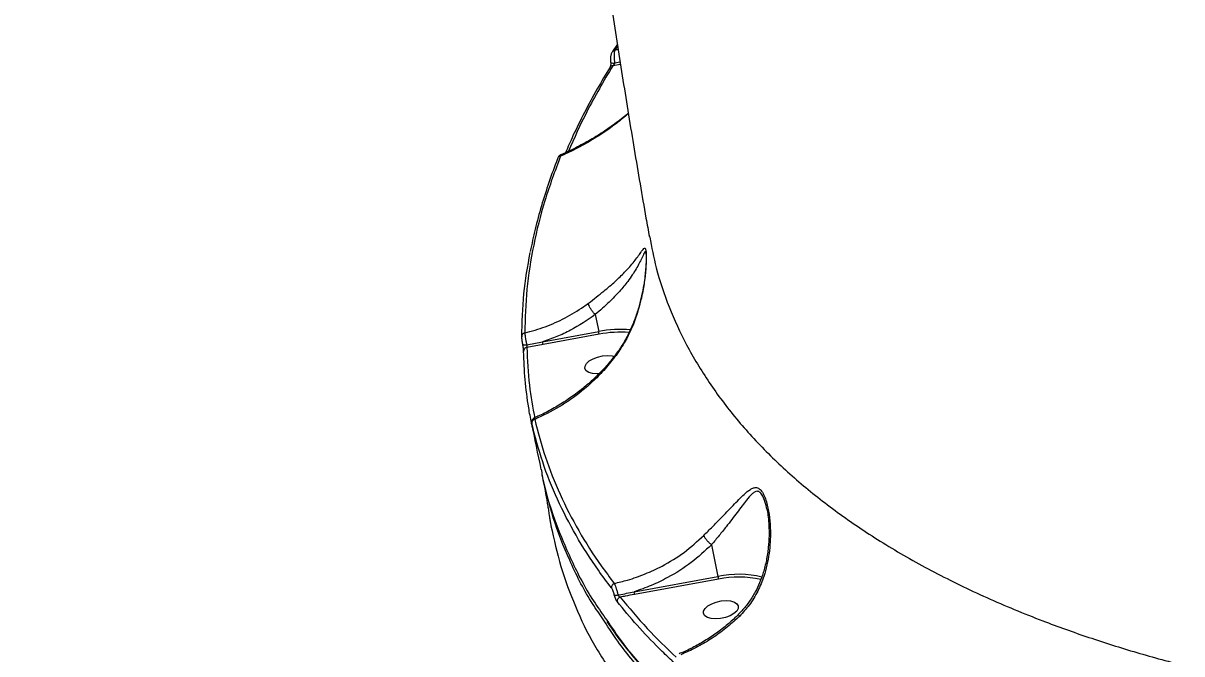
# Model space of a CAD drawing. Header units: millimetres. Extents: x -7720 to 6073, y -7402 to 5433.
# Drawn here: x 768.9 to 1062, y -933.4 to -773.9 of the extents above; entities that cross this region are included whole.
import ezdxf

# ---------------------------------------------------------------- set-up
doc = ezdxf.new("R2010")
doc.units = ezdxf.units.MM
for name, color, linetype in [('DIKOM_ОБЪЕКТ', 7, 'Continuous'), ('DIKOM_РАЗМЕР_ЗОНА', 7, 'Continuous'), ('DIKOM_РАЗМЕР_ОБЪЕКТА', 7, 'Continuous')]:
    doc.layers.add(name, color=color, linetype=linetype)
doc.styles.add('style1', font='arial.ttf', dxfattribs={"width": 0.8})
doc.dimstyles.new('1-50', dxfattribs={"dimtxt": 300, "dimasz": 200, "dimexe": 100, "dimexo": 0, "dimgap": 100, "dimtad": 1, "dimtxsty": 'style1', "dimcen": 200, "dimclrd": 7, "dimclre": 7, "dimclrt": 7, "dimadec": 1, "dimazin": 2, "dimtfac": 1, "dimtmove": 0, "dimatfit": 2, "dimfxl": 0, "dimlwd": 25, "dimlwe": 18, "dimarcsym": 0})

# ---------------------------------------------------------------- blocks, each defined once
blk = doc.blocks.new('*D0')
at = {"layer": 'Defpoints', "color": 0, "transparency": 16777216}
for p in [(-1165.04, 3934.07), (-6387.82, -4153.36), (1392.52, -4153.36)]:
    blk.add_point(p, dxfattribs=at)
at = {"layer": 'DIKOM_РАЗМЕР_ОБЪЕКТА', "color": 7, "lineweight": 18, "transparency": 16777216}
for p, q in [((-1165.04, 3934.07), (-6487.82, 3934.07)), ((1392.52, -4153.36), (-6487.82, -4153.36))]:
    blk.add_line(p, q, dxfattribs=at)
at = {"layer": 'DIKOM_РАЗМЕР_ОБЪЕКТА', "color": 7, "lineweight": 25, "transparency": 16777216}
blk.add_line((-6387.82, 3734.07), (-6387.82, -3953.36), dxfattribs=at)
at = {"layer": 'DIKOM_РАЗМЕР_ОБЪЕКТА', "color": 7, "transparency": 16777216}
for points in [[(-6421.16, 3734.07), (-6354.49, 3734.07), (-6387.82, 3934.07)], [(-6421.16, -3953.36), (-6354.49, -3953.36), (-6387.82, -4153.36)]]:
    blk.add_solid(points, dxfattribs=at)
at = {"layer": 'DIKOM_РАЗМЕР_ОБЪЕКТА', "color": 7, "transparency": 16777216, "insert": (-6640.99, -109.65), "char_height": 300, "attachment_point": 5, "rotation": 90, "style": 'style1'}
blk.add_mtext('8100', dxfattribs=at)
blk = doc.blocks.new('*D1')
at = {"layer": 'Defpoints', "color": 0, "transparency": 16777216}
for p in [(-3938.71, 77.29), (4572.68, -275.21), (4572.68, -6577.9)]:
    blk.add_point(p, dxfattribs=at)
at = {"layer": 'DIKOM_РАЗМЕР_ОБЪЕКТА', "color": 7, "lineweight": 18, "transparency": 16777216}
for p, q in [((-3938.71, 77.29), (-3938.71, -6677.9)), ((4572.68, -275.21), (4572.68, -6677.9))]:
    blk.add_line(p, q, dxfattribs=at)
at = {"layer": 'DIKOM_РАЗМЕР_ОБЪЕКТА', "color": 7, "lineweight": 25, "transparency": 16777216}
blk.add_line((-3738.71, -6577.9), (4372.68, -6577.9), dxfattribs=at)
at = {"layer": 'DIKOM_РАЗМЕР_ОБЪЕКТА', "color": 7, "transparency": 16777216}
for points in [[(-3738.71, -6544.56), (-3738.71, -6611.23), (-3938.71, -6577.9)], [(4372.68, -6544.56), (4372.68, -6611.23), (4572.68, -6577.9)]]:
    blk.add_solid(points, dxfattribs=at)
at = {"layer": 'DIKOM_РАЗМЕР_ОБЪЕКТА', "color": 7, "transparency": 16777216, "insert": (316.98, -6324.72), "char_height": 300, "attachment_point": 5, "style": 'style1'}
blk.add_mtext('8500', dxfattribs=at)
blk = doc.blocks.new('*D2')
at = {"layer": 'Defpoints', "color": 0, "transparency": 16777216}
for p in [(-2365.16, 5433.02), (-7269.56, -6016.09), (1800.96, -6016.09)]:
    blk.add_point(p, dxfattribs=at)
at = {"layer": 'DIKOM_РАЗМЕР_ЗОНА', "color": 7, "lineweight": 18, "transparency": 16777216}
for p, q in [((-2365.16, 5433.02), (-7369.56, 5433.02)), ((1800.96, -6016.09), (-7369.56, -6016.09))]:
    blk.add_line(p, q, dxfattribs=at)
at = {"layer": 'DIKOM_РАЗМЕР_ЗОНА', "color": 7, "lineweight": 25, "transparency": 16777216}
blk.add_line((-7269.56, 5233.02), (-7269.56, -5816.09), dxfattribs=at)
at = {"layer": 'DIKOM_РАЗМЕР_ЗОНА', "color": 7, "transparency": 16777216}
for points in [[(-7302.9, 5233.02), (-7236.23, 5233.02), (-7269.56, 5433.02)], [(-7302.9, -5816.09), (-7236.23, -5816.09), (-7269.56, -6016.09)]]:
    blk.add_solid(points, dxfattribs=at)
at = {"layer": 'DIKOM_РАЗМЕР_ЗОНА', "color": 7, "transparency": 16777216, "insert": (-7522.73, -291.53), "char_height": 300, "attachment_point": 5, "rotation": 90, "style": 'style1'}
blk.add_mtext('11500', dxfattribs=at)
blk = doc.blocks.new('*D3')
at = {"layer": 'Defpoints', "color": 0, "transparency": 16777216}
for p in [(-5938.71, -432.44), (6072.68, -1006.94), (6072.68, -7302.44)]:
    blk.add_point(p, dxfattribs=at)
at = {"layer": 'DIKOM_РАЗМЕР_ЗОНА', "color": 7, "lineweight": 18, "transparency": 16777216}
for p, q in [((-5938.71, -432.44), (-5938.71, -7402.44)), ((6072.68, -1006.94), (6072.68, -7402.44))]:
    blk.add_line(p, q, dxfattribs=at)
at = {"layer": 'DIKOM_РАЗМЕР_ЗОНА', "color": 7, "lineweight": 25, "transparency": 16777216}
blk.add_line((-5738.71, -7302.44), (5872.68, -7302.44), dxfattribs=at)
at = {"layer": 'DIKOM_РАЗМЕР_ЗОНА', "color": 7, "transparency": 16777216}
for points in [[(-5738.71, -7269.1), (-5738.71, -7335.77), (-5938.71, -7302.44)], [(5872.68, -7269.1), (5872.68, -7335.77), (6072.68, -7302.44)]]:
    blk.add_solid(points, dxfattribs=at)
at = {"layer": 'DIKOM_РАЗМЕР_ЗОНА', "color": 7, "transparency": 16777216, "insert": (66.98, -7049.26), "char_height": 300, "attachment_point": 5, "style": 'style1'}
blk.add_mtext('12000', dxfattribs=at)

msp = doc.modelspace()

# ---------------------------------------------------------------- linework, layer by layer
at = {"layer": 'DIKOM_ОБЪЕКТ', "color": 7, "linetype": 'Continuous', "lineweight": 15}
for p, q in [((919.211, -779.164), (917.985, -781.05)), ((917.933, -781.05), (917.948, -781.028)), ((919.28, -779.605), (918.536, -780.724)), ((918.536, -780.724), (919.41, -780.448)), ((920.001, -784.279), (918.032, -784.635)), ((918.51, -783.923), (919.904, -783.652)), ((904.141, -807.95), (904.131, -807.975)), ((913.601, -847.58), (914.481, -851.864)), ((900.303, -854.475), (914.481, -851.864)), ((914.594, -852.534), (900.419, -855.145)), ((896.281, -855.267), (900.303, -854.475)), ((900.419, -855.145), (896.313, -855.886)), ((897.662, -875.832), (897.672, -875.891)), ((901.698, -896.446), (901.982, -898.48)), ((943.002, -905.798), (944.646, -913.797)), ((923.44, -917.703), (944.646, -913.797)), ((944.758, -914.467), (923.556, -918.373))]:
    msp.add_line(p, q, dxfattribs=at)
at = {"layer": 'DIKOM_ОБЪЕКТ', "color": 7, "linetype": 'Continuous', "lineweight": 15, "flags": 128}
for points in [[(917.496, -783.7), (917.504, -783.731), (917.565, -783.808), (917.68, -783.871), (917.843, -783.916), (918.044, -783.941), (918.27, -783.943), (918.51, -783.923)], [(896.281, -855.267), (896.083, -855.294), (895.892, -855.304), (895.717, -855.299), (895.563, -855.278), (895.437, -855.243), (895.345, -855.194), (895.29, -855.133), (895.274, -855.064)], [(914.514, -862.571), (914.075, -862.584), (912.937, -862.49), (911.998, -862.216), (911.334, -861.784), (910.999, -861.229), (911.021, -860.596), (911.396, -859.936), (912.095, -859.303), (913.062, -858.748), (914.218, -858.316), (915.468, -858.042), (916.713, -857.948), (917.851, -858.042), (918.391, -858.17)], [(944.075, -924.546), (942.937, -924.452), (941.998, -924.178), (941.334, -923.746), (941, -923.191), (941.021, -922.558), (941.396, -921.899), (942.096, -921.266), (943.062, -920.711), (944.218, -920.279), (945.469, -920.005), (946.713, -919.911), (947.851, -920.005), (948.79, -920.279), (949.454, -920.711), (949.789, -921.266), (949.767, -921.899), (949.392, -922.558), (948.692, -923.191), (947.726, -923.746), (946.57, -924.178), (945.32, -924.452), (944.075, -924.546)]]:
    msp.add_lwpolyline(points, dxfattribs=at)
at = {"layer": 'DIKOM_ОБЪЕКТ', "color": 7, "linetype": 'Continuous', "lineweight": 15}
for centre, radius, start, end in [((918.546, -781.465), 0.741, 90.76436, 143.86434), ((917.987, -785.396), 0.763, 86.63575, 145.50809), ((904.871, -808.302), 0.811, 93.80803, 154.24177), ((895.922, -853.099), 0.883, 98.11915, 187.93171), ((920.045, -881.261), 29.919, 85.33976, 100.71707), ((906.061, -853.629), 8.603, 7.31255, 11.84009), ((919.994, -881.028), 29.002, 85.73385, 100.7311), ((890.739, -856.477), 9.771, 7.83264, 11.81891), ((896.392, -856.778), 0.896, 95.0538, 187.60269), ((898.492, -875.017), 0.942, 101.45654, 187.34507), ((949.825, -939.215), 25.94, 76.72973, 101.51774), ((949.769, -939.954), 25.975, 77.27951, 101.12358), ((918.768, -916.591), 1.062, 109.00135, 187.18946), ((918.966, -917.304), 1.266, 244.34556, 288.66909), ((920.203, -920.059), 1.07, 106.76441, 187.16734), ((913.865, -919.706), 9.783, 7.83357, 11.81475)]:
    msp.add_arc(centre, radius, start, end, dxfattribs=at)
for points, knots in [([(896.042, -562.594), (896.295, -566.629), (896.926, -576.697), (898.077, -592.747), (899.479, -610.753), (901.012, -628.719), (902.67, -646.646), (904.456, -664.53), (906.37, -682.368), (908.413, -700.159), (910.586, -717.9), (912.89, -735.589), (915.326, -753.225), (917.897, -770.804), (920.6, -788.329), (923.451, -805.786), (925.686, -818.998), (927.017, -826.346), (927.306, -827.939)], [0, 0, 0, 0, 0.0441927, 0.1102707, 0.1764357, 0.2426975, 0.309066, 0.3755517, 0.4421655, 0.5089183, 0.5758223, 0.6428895, 0.7101326, 0.7775653, 0.8452014, 0.9130561, 0.9811446, 1, 1, 1, 1]), ([(1721.497, -767.088), (1720.864, -769.416), (1719.158, -775.686), (1715.34, -785.983), (1709.75, -797.957), (1702.856, -810.066), (1694.651, -822.273), (1685.124, -834.536), (1674.489, -846.586), (1662.806, -858.386), (1650.16, -869.905), (1636.345, -881.333), (1621.359, -892.623), (1605.227, -903.733), (1588.304, -914.418), (1570.666, -924.652), (1552.405, -934.417), (1533.223, -943.874), (1513.147, -952.975), (1492.228, -961.68), (1471.175, -969.7), (1450.095, -977.044), (1429.084, -983.734), (1407.548, -989.967), (1385.535, -995.706), (1363.106, -1000.92), (1340.447, -1005.558), (1317.622, -1009.595), (1294.701, -1013.015), (1271.611, -1015.822), (1248.426, -1017.98), (1225.227, -1019.464), (1202.522, -1020.242), (1180.38, -1020.328), (1158.851, -1019.751), (1137.588, -1018.5), (1116.671, -1016.555), (1096.202, -1013.89), (1077.748, -1010.815), (1066.421, -1008.396), (1061.411, -1007.327)], [0, 0, 0, 0, 0.0156515, 0.0421674, 0.0687038, 0.0952198, 0.122506, 0.1498144, 0.1771005, 0.2036165, 0.230153, 0.2566689, 0.283955, 0.3112635, 0.3385496, 0.3650656, 0.391602, 0.418118, 0.4454041, 0.4727126, 0.4999987, 0.52556, 0.5511395, 0.5767008, 0.6029494, 0.6292179, 0.6554666, 0.6819826, 0.7085191, 0.7350351, 0.7623214, 0.7896299, 0.8169161, 0.8434321, 0.8699685, 0.8964846, 0.9237709, 0.9510793, 0.9783655, 1, 1, 1, 1]), ([(917.947, -781.058), (917.899, -781.129), (917.722, -781.393), (917.558, -781.959), (917.442, -782.781), (917.444, -783.394), (917.495, -783.683), (917.499, -783.7)], [0, 0, 0, 0, 0.1057891, 0.3959339, 0.6789854, 0.9810965, 1, 1, 1, 1]), ([(918.536, -780.724), (918.517, -780.783), (918.447, -781.002), (918.369, -781.522), (918.344, -782.302), (918.387, -783.138), (918.469, -783.66), (918.51, -783.923)], [0, 0, 0, 0, 0.0902902, 0.3322129, 0.559069, 0.777586, 1, 1, 1, 1]), ([(917.368, -784.97), (916.264, -786.805), (913.964, -790.626), (910.851, -796.43), (908.181, -801.803), (906.722, -805.182), (906.117, -806.585)], [0, 0, 0, 0, 0.25465686, 0.53030281, 0.80499851, 1, 1, 1, 1]), ([(918.032, -784.635), (915.747, -788.511), (911.489, -795.733), (908.306, -802.937), (906.831, -806.275)], [0, 0, 0, 0, 0.5366752, 1, 1, 1, 1]), ([(917.495, -783.704), (917.497, -783.715), (917.511, -783.796), (917.522, -784.003), (917.515, -784.3), (917.474, -784.608), (917.416, -784.834), (917.365, -784.954), (917.361, -784.96), (917.359, -784.963)], [0, 0, 0, 0, 0.0259175, 0.1806759, 0.3564862, 0.5514482, 0.7561476, 0.9063246, 1, 1, 1, 1]), ([(918.51, -783.923), (918.507, -783.97), (918.502, -784.025), (918.467, -784.141), (918.402, -784.276), (918.27, -784.447), (918.14, -784.564), (918.055, -784.619), (918.032, -784.635)], [0, 0, 0, 0, 0.1522791, 0.1825124, 0.3868979, 0.6239398, 0.8956443, 1, 1, 1, 1]), ([(921.995, -796.737), (920.989, -797.579), (918.749, -799.454), (915.007, -802.056), (910.845, -804.578), (907.406, -806.345), (905.376, -807.246), (904.818, -807.493)], [0, 0, 0, 0, 0.1911875, 0.4259049, 0.6672003, 0.9084999, 1, 1, 1, 1]), ([(921.976, -796.622), (921.802, -796.776), (920.587, -797.846), (918.161, -799.653), (914.69, -802.038), (911.038, -804.192), (907.751, -805.911), (905.662, -806.793), (904.864, -807.13)], [0, 0, 0, 0, 0.0343415, 0.2384714, 0.4458367, 0.6574659, 0.8689869, 1, 1, 1, 1]), ([(904.818, -807.493), (903.419, -811.26), (900.623, -818.794), (897.864, -830.032), (896.084, -841.209), (895.893, -848.553), (895.797, -852.225)], [0, 0, 0, 0, 0.248597, 0.4971936, 0.7485965, 1, 1, 1, 1]), ([(904.196, -807.972), (904.163, -808.05), (903.294, -810.112), (901.867, -814.148), (899.948, -820.072), (898.369, -825.895), (897.575, -829.727), (897.186, -831.601)], [0, 0, 0, 0, 0.0098185, 0.2598352, 0.5100236, 0.7603186, 1, 1, 1, 1]), ([(904.868, -807.147), (904.763, -807.203), (904.546, -807.32), (904.308, -807.61), (904.184, -807.826), (904.136, -807.965), (904.132, -807.976)], [0, 0, 0, 0, 0.2828258, 0.5845335, 0.9678394, 1, 1, 1, 1]), ([(904.879, -807.163), (904.873, -807.158), (904.831, -807.127), (904.819, -807.291), (904.818, -807.464), (904.818, -807.493)], [0, 0, 0, 0, 0.1239499, 0.8544293, 1, 1, 1, 1]), ([(927.394, -827.923), (927.884, -830.535), (929.014, -836.55), (932.141, -845.664), (936.572, -855.375), (942.258, -864.839), (949.161, -874.028), (957.135, -882.729), (966.122, -890.925), (976.045, -898.611), (987.075, -905.919), (999.22, -912.806), (1012.466, -919.239), (1025.596, -924.691), (1038.344, -929.275), (1050.524, -933.121), (1063.235, -936.62), (1076.436, -939.757), (1090.063, -942.519), (1104.132, -944.902), (1118.61, -946.936), (1128.593, -947.965), (1133.585, -948.48)], [0, 0, 0, 0, 0.0418875, 0.0964457, 0.1509619, 0.2070686, 0.2632212, 0.319328, 0.3737147, 0.4281435, 0.4825302, 0.5385018, 0.5945191, 0.6504907, 0.6939339, 0.7373767, 0.7811665, 0.8249565, 0.868542, 0.9121278, 0.9560639, 1, 1, 1, 1]), ([(895.047, -853.221), (895.125, -849.584), (895.275, -842.548), (896.53, -835.367), (897.136, -831.899)], [0, 0, 0, 0, 0.5169252, 1, 1, 1, 1]), ([(911.873, -844.695), (912.55, -844.182), (913.914, -843.149), (916.235, -841.298), (918.726, -839.158), (921.344, -836.611), (923.566, -834.057), (925.035, -831.986), (925.855, -830.812), (926.248, -830.609), (926.452, -831.316), (926.532, -832.869), (926.455, -835.499), (926.128, -838.891), (925.367, -843.363), (923.907, -848.602), (921.681, -853.796), (919.677, -856.738), (918.859, -857.94)], [0, 0, 0, 0, 0.0400993, 0.0808886, 0.1499721, 0.2211623, 0.3125712, 0.4066958, 0.4681059, 0.5184503, 0.5509516, 0.5857537, 0.6308471, 0.68855, 0.7478279, 0.8397945, 0.9345765, 1, 1, 1, 1]), ([(926.41, -832.008), (926.38, -831.873), (926.317, -831.585), (926.168, -831.717), (925.896, -832.162), (925.301, -833.525), (924.055, -835.969), (922.138, -838.856), (919.8, -841.699), (917.585, -843.991), (915.46, -845.973), (914.233, -847.026), (913.598, -847.574), (913.598, -847.574)], [0, 0, 0, 0, 0.0389766, 0.0826154, 0.1275078, 0.2396103, 0.4112089, 0.5871149, 0.7172545, 0.8503535, 0.9246287, 0.9999398, 1, 1, 1, 1]), ([(926.423, -831.999), (926.422, -831.994), (926.416, -831.967), (926.446, -832.155), (926.47, -832.596), (926.477, -833.359), (926.471, -833.977), (926.449, -834.372), (926.448, -834.386)], [0, 0, 0, 0, 0.0447761, 0.2290491, 0.4461981, 0.688064, 0.9887384, 1, 1, 1, 1]), ([(926.448, -834.386), (926.427, -834.809), (926.382, -835.746), (926.23, -837.449), (925.958, -839.596), (925.504, -842.165), (924.82, -845.054), (923.913, -848.01), (922.737, -850.989), (921.363, -853.736), (920.016, -856.015), (919.087, -857.236), (918.723, -857.715)], [0, 0, 0, 0, 0.0573743, 0.1272395, 0.2144772, 0.3238032, 0.4410138, 0.5672782, 0.6889383, 0.8181703, 0.9287341, 1, 1, 1, 1]), ([(895.797, -852.225), (897.538, -851.741), (901.053, -850.763), (906.058, -848.492), (909.619, -846.357), (911.48, -844.985), (911.873, -844.695)], [0, 0, 0, 0, 0.2991602, 0.6039859, 0.9163481, 1, 1, 1, 1]), ([(913.598, -847.574), (913.417, -847.375), (913.057, -846.978), (912.558, -846.278), (912.162, -845.597), (911.951, -845.089), (911.885, -844.814), (911.876, -844.717), (911.873, -844.695)], [0, 0, 0, 0, 0.2114861, 0.4229624, 0.6344499, 0.8459356, 0.964772, 1, 1, 1, 1]), ([(913.601, -847.58), (911.561, -848.968), (908.493, -851.055), (903.915, -853.192), (901.51, -854.046), (900.303, -854.475)], [0, 0, 0, 0, 0.49713222, 0.7475359, 1, 1, 1, 1]), ([(913.598, -847.574), (913.599, -847.575), (913.6, -847.577), (913.601, -847.579), (913.601, -847.58)], [0, 0, 0, 0, 0.6551964, 1, 1, 1, 1]), ([(895.797, -852.225), (895.799, -852.257), (895.809, -852.432), (895.855, -852.87), (895.966, -853.62), (896.114, -854.463), (896.225, -854.999), (896.281, -855.267)], [0, 0, 0, 0, 0.05317, 0.2899817, 0.5268105, 0.7633585, 1, 1, 1, 1]), ([(895.274, -855.064), (895.245, -854.901), (895.188, -854.577), (895.116, -854.067), (895.066, -853.612), (895.049, -853.346), (895.047, -853.24), (895.047, -853.221)], [0, 0, 0, 0, 0.2363934, 0.4729353, 0.7098677, 0.9468154, 1, 1, 1, 1]), ([(895.504, -856.897), (895.504, -856.877), (895.501, -856.771), (895.482, -856.506), (895.43, -856.055), (895.359, -855.547), (895.302, -855.225), (895.274, -855.064)], [0, 0, 0, 0, 0.0545834, 0.291314, 0.5277894, 0.7639502, 1, 1, 1, 1]), ([(896.281, -855.267), (896.288, -855.322), (896.304, -855.43), (896.318, -855.6), (896.322, -855.753), (896.319, -855.843), (896.314, -855.879), (896.313, -855.886)], [0, 0, 0, 0, 0.2355115, 0.4715665, 0.708283, 0.945339, 1, 1, 1, 1]), ([(897.672, -875.891), (897.605, -875.575), (897.273, -873.996), (896.563, -870.076), (895.78, -864.08), (895.596, -859.292), (895.504, -856.897)], [0, 0, 0, 0, 0.0507682, 0.2538481, 0.6266958, 1, 1, 1, 1]), ([(896.313, -855.886), (896.443, -859.083), (896.689, -865.152), (897.794, -871.063), (898.316, -873.859)], [0, 0, 0, 0, 0.5268229, 1, 1, 1, 1]), ([(918.747, -857.73), (918.068, -858.585), (916.647, -860.378), (914.22, -862.926), (911.538, -865.403), (908.657, -867.704), (905.61, -869.815), (902.42, -871.685), (899.892, -872.994), (898.415, -873.586), (898.064, -873.727)], [0, 0, 0, 0, 0.1236779, 0.2590505, 0.3962019, 0.5348952, 0.6747645, 0.8153422, 0.9560722, 1, 1, 1, 1]), ([(918.859, -857.94), (917.955, -859.084), (916.208, -861.296), (913.26, -864.303), (909.466, -867.623), (904.533, -871.138), (900.399, -873.1), (898.305, -874.093)], [0, 0, 0, 0, 0.1647942, 0.3184394, 0.4735204, 0.7333091, 1, 1, 1, 1]), ([(918.776, -857.754), (918.776, -857.754), (918.734, -857.733), (918.782, -857.838), (918.849, -857.926), (918.859, -857.94)], [0, 0, 0, 0, 0.0007886, 0.8400428, 1, 1, 1, 1]), ([(897.388, -874.501), (897.42, -874.669), (898.216, -878.771), (899.055, -882.831), (899.861, -886.724)], [0, 0, 0, 0, 0.0408939, 1, 1, 1, 1]), ([(898.102, -873.838), (898.034, -873.865), (897.877, -873.928), (897.7, -874.112), (897.573, -874.319), (897.509, -874.512), (897.487, -874.67), (897.487, -874.784), (897.492, -874.848), (897.497, -874.893), (897.507, -874.964), (897.531, -875.097), (897.568, -875.296), (897.606, -875.485), (897.611, -875.511)], [0, 0, 0, 0, 0.0862267, 0.1992037, 0.2939476, 0.3737867, 0.4386281, 0.4850441, 0.5132782, 0.5412429, 0.5891794, 0.7432268, 0.964372, 1, 1, 1, 1]), ([(897.557, -875.138), (897.541, -875.068), (897.508, -874.929), (897.504, -874.937), (897.534, -875.113), (897.579, -875.347), (897.607, -875.494), (897.611, -875.512)], [0, 0, 0, 0, 0.2478697, 0.4959024, 0.7364625, 0.967047, 1, 1, 1, 1]), ([(917.714, -916.724), (916.594, -915.238), (913.318, -910.89), (908.599, -903.455), (903.895, -894.308), (900.1, -884.884), (898.405, -878.386), (897.557, -875.138)], [0, 0, 0, 0, 0.114455, 0.3347658, 0.5550754, 0.7775376, 1, 1, 1, 1]), ([(897.611, -875.512), (897.614, -875.529), (897.635, -875.636), (897.65, -875.714), (897.663, -875.781)], [0, 0, 0, 0, 0.16064698, 1, 1, 1, 1]), ([(897.663, -875.781), (897.678, -875.861), (897.701, -875.984), (897.705, -876.009), (897.706, -876.018)], [0, 0, 0, 0, 0.64586756, 1, 1, 1, 1]), ([(897.705, -876.011), (897.709, -876.031), (897.724, -876.118), (897.717, -876.097), (897.687, -875.959), (897.672, -875.891)], [0, 0, 0, 0, 0.12786396, 0.56404846, 1, 1, 1, 1]), ([(898.117, -873.856), (898.126, -873.845), (898.157, -873.809), (898.244, -873.977), (898.305, -874.093)], [0, 0, 0, 0, 0.3044777, 1, 1, 1, 1]), ([(898.305, -874.093), (899.142, -877.304), (900.816, -883.724), (904.576, -893.1), (909.272, -902.261), (914.014, -909.738), (917.304, -914.104), (918.422, -915.587)], [0, 0, 0, 0, 0.2203106, 0.440622, 0.6630834, 0.8855459, 1, 1, 1, 1]), ([(899.936, -886.71), (900.022, -887.261), (900.701, -891.637), (903.239, -899.577), (907.666, -910.338), (912.159, -918.776), (915.518, -923.464), (916.537, -924.886)], [0, 0, 0, 0, 0.0407733, 0.3234836, 0.605965, 0.8804735, 1, 1, 1, 1]), ([(900.152, -888.209), (900.246, -888.676), (900.78, -891.32), (901.299, -894.084), (901.617, -896.316), (901.637, -896.454)], [0, 0, 0, 0, 0.1673253, 0.9484176, 1, 1, 1, 1]), ([(915.383, -924.317), (914.429, -922.931), (911.185, -918.215), (906.989, -909.772), (902.738, -899.137), (901.042, -891.815), (900.204, -888.198)], [0, 0, 0, 0, 0.122691, 0.4173941, 0.7120927, 1, 1, 1, 1]), ([(941.062, -903.432), (941.797, -902.698), (943.278, -901.221), (945.805, -898.639), (948.557, -895.758), (950.966, -893.264), (952.6, -891.896), (953.635, -891.379), (954.461, -891.27), (955.297, -891.678), (956.055, -892.721), (956.657, -894.127), (957.249, -896.17), (957.725, -898.92), (958.007, -903.019), (957.73, -908.052), (956.58, -913.197), (954.785, -917.568), (952.767, -920.998), (950.987, -922.921), (950.154, -923.822)], [0, 0, 0, 0, 0.0515653, 0.1038945, 0.1938059, 0.2863976, 0.3436966, 0.3727599, 0.4024671, 0.4366784, 0.4671092, 0.496462, 0.5269708, 0.5803763, 0.6349473, 0.7251672, 0.8181224, 0.8802037, 0.9438897, 1, 1, 1, 1]), ([(956.97, -896.674), (956.953, -896.567), (956.827, -895.761), (956.478, -894.658), (955.945, -893.353), (955.322, -892.461), (954.597, -892.189), (953.899, -892.436), (953.021, -893.136), (951.638, -894.766), (949.568, -897.543), (947.202, -900.686), (944.961, -903.452), (943.665, -904.995), (942.992, -905.775), (942.99, -905.778)], [0, 0, 0, 0, 0.0104209, 0.0781286, 0.1180139, 0.1704123, 0.2296742, 0.2829051, 0.3363793, 0.4446063, 0.6214078, 0.7982709, 0.8990073, 0.9996941, 1, 1, 1, 1]), ([(956.98, -896.673), (957.011, -896.806), (957.168, -897.472), (957.375, -898.91), (957.564, -901.064), (957.592, -903.648), (957.413, -906.587), (956.947, -909.717), (956.192, -912.708), (955.244, -915.381), (954.087, -917.804), (952.67, -920.076), (951.223, -921.981), (950.176, -923.01), (949.771, -923.409)], [0, 0, 0, 0, 0.01594862, 0.08019242, 0.1594817, 0.24887842, 0.35187978, 0.46721864, 0.57723293, 0.66993792, 0.75819772, 0.85149503, 0.9424198, 1, 1, 1, 1]), ([(901.982, -898.48), (902, -898.582), (902.035, -898.786), (902.111, -899.237), (902.177, -899.635), (902.215, -899.869), (902.225, -899.935)], [0, 0, 0, 0, 0.2927268, 0.5849492, 0.8819648, 1, 1, 1, 1]), ([(902.225, -899.935), (902.237, -900.01), (902.268, -900.198), (902.316, -900.491), (902.365, -900.783), (902.388, -900.908), (902.4, -900.971)], [0, 0, 0, 0, 0.1835729, 0.4626472, 0.7309627, 1, 1, 1, 1]), ([(902.4, -900.971), (903.165, -904.426), (904.694, -911.337), (908.471, -921.409), (912.308, -929.642), (915.348, -934.388), (916.356, -935.961)], [0, 0, 0, 0, 0.2847076, 0.5694152, 0.8572912, 1, 1, 1, 1]), ([(918.422, -915.587), (919.546, -915.314), (922.205, -914.668), (926.279, -913.226), (931.129, -910.973), (936.266, -907.834), (939.45, -904.912), (941.062, -903.432)], [0, 0, 0, 0, 0.1301677, 0.3081382, 0.4882731, 0.7408514, 1, 1, 1, 1]), ([(941.062, -903.432), (941.068, -903.449), (941.128, -903.625), (941.325, -904.017), (941.773, -904.634), (942.354, -905.263), (942.778, -905.606), (942.99, -905.778)], [0, 0, 0, 0, 0.0262146, 0.2631006, 0.5087317, 0.7543661, 1, 1, 1, 1]), ([(943.002, -905.798), (941.35, -907.344), (938.003, -910.477), (932.717, -913.771), (927.811, -916.168), (924.902, -917.19), (923.44, -917.703)], [0, 0, 0, 0, 0.3001442, 0.6082189, 0.8030969, 1, 1, 1, 1]), ([(942.99, -905.778), (942.993, -905.78), (942.999, -905.786), (943.001, -905.794), (943.002, -905.798)], [0, 0, 0, 0, 0.4145628, 1, 1, 1, 1]), ([(944.646, -913.797), (944.656, -913.848), (944.676, -913.95), (944.707, -914.12), (944.733, -914.279), (944.748, -914.387), (944.755, -914.443), (944.757, -914.462), (944.758, -914.467)], [0, 0, 0, 0, 0.2145884, 0.4292346, 0.6439015, 0.8586325, 0.9551589, 1, 1, 1, 1]), ([(918.418, -918.445), (918.379, -918.292), (918.299, -917.985), (918.132, -917.517), (917.95, -917.103), (917.807, -916.85), (917.733, -916.749), (917.714, -916.724)], [0, 0, 0, 0, 0.2263459, 0.4527124, 0.6823836, 0.9207688, 1, 1, 1, 1]), ([(918.422, -915.587), (918.443, -915.631), (918.526, -915.808), (918.698, -916.247), (918.936, -916.952), (919.175, -917.74), (919.306, -918.248), (919.371, -918.503)], [0, 0, 0, 0, 0.0780849, 0.3139877, 0.5432162, 0.7710867, 1, 1, 1, 1]), ([(919.141, -920.193), (919.121, -920.167), (919.044, -920.064), (918.896, -919.806), (918.709, -919.384), (918.538, -918.909), (918.458, -918.6), (918.418, -918.445)], [0, 0, 0, 0, 0.0795921, 0.3194753, 0.5497973, 0.7748664, 1, 1, 1, 1]), ([(919.371, -918.503), (919.454, -918.487), (920.812, -918.23), (922.167, -917.958), (923.44, -917.703)], [0, 0, 0, 0, 0.0607919, 1, 1, 1, 1]), ([(919.371, -918.503), (919.388, -918.547), (919.407, -918.598), (919.466, -918.699), (919.549, -918.808), (919.689, -918.931), (919.808, -919.002), (919.877, -919.028), (919.894, -919.034)], [0, 0, 0, 0, 0.17270678, 0.19940605, 0.41347824, 0.65054729, 0.91184587, 1, 1, 1, 1]), ([(923.556, -918.373), (922.776, -918.514), (921.556, -918.736), (920.335, -918.955), (919.894, -919.034)], [0, 0, 0, 0, 0.6388964, 1, 1, 1, 1]), ([(919.894, -919.034), (922.111, -921.71), (926.441, -926.935), (931.589, -931.866), (934.101, -934.272)], [0, 0, 0, 0, 0.5120804, 1, 1, 1, 1]), ([(933.763, -935.845), (933.488, -935.591), (932.114, -934.317), (928.821, -931.133), (924.102, -926.209), (920.795, -922.199), (919.141, -920.193)], [0, 0, 0, 0, 0.0507687, 0.2538527, 0.6266994, 1, 1, 1, 1]), ([(1059.843, -1006.973), (1056.295, -1006.137), (1046.663, -1003.87), (1031.607, -999.64), (1014.948, -994.133), (999.204, -988.013), (984.434, -981.319), (970.713, -974.08), (958.09, -966.313), (946.614, -958.02), (936.263, -949.231), (927.13, -939.955), (920.113, -931.651), (916.657, -926.293), (915.383, -924.317)], [0, 0, 0, 0, 0.0520847, 0.1413817, 0.2309602, 0.3206821, 0.4104037, 0.4999823, 0.5892791, 0.678576, 0.7681544, 0.8578763, 0.9475977, 1, 1, 1, 1]), ([(916.516, -925.202), (916.956, -925.86), (918.491, -928.156), (921.428, -931.987), (925.317, -936.692), (929.512, -941.284), (933.99, -945.772), (938.757, -950.155), (943.814, -954.435), (949.163, -958.613), (954.807, -962.69), (960.74, -966.661), (966.94, -970.513), (973.384, -974.229), (980.054, -977.799), (986.949, -981.224), (994.071, -984.504), (1001.42, -987.641), (1009, -990.637), (1016.811, -993.493), (1024.857, -996.209), (1033.138, -998.785), (1041.66, -1001.224), (1050.42, -1003.522), (1059.393, -1005.675), (1068.542, -1007.673), (1077.836, -1009.509), (1087.267, -1011.18), (1096.839, -1012.689), (1106.554, -1014.038), (1116.416, -1015.225), (1126.428, -1016.253), (1136.592, -1017.121), (1146.91, -1017.83), (1157.387, -1018.38), (1168.027, -1018.765), (1178.063, -1018.992), (1184.597, -1019.013), (1187.493, -1019.023)], [0, 0, 0, 0, 0.0113642, 0.0396369, 0.0678558, 0.0960526, 0.124259, 0.1524966, 0.180796, 0.2091882, 0.2377045, 0.2663758, 0.2951096, 0.32372, 0.3521936, 0.380562, 0.4088574, 0.4371115, 0.4653562, 0.4936194, 0.5219261, 0.5503086, 0.5787986, 0.6074282, 0.6361693, 0.66484, 0.6933507, 0.7217435, 0.7500516, 0.7783069, 0.8065419, 0.8347881, 0.8630674, 0.8914123, 0.9198548, 0.9484271, 0.9771421, 1, 1, 1, 1]), ([(916.537, -924.886), (917.795, -926.752), (921.278, -931.921), (928.396, -940.055), (937.795, -949.273), (948.554, -958.083), (960.361, -966.314), (973.17, -973.947), (986.89, -980.98), (1001.745, -987.53), (1017.733, -993.55), (1034.824, -999.008), (1051.888, -1003.579), (1068.726, -1007.358), (1085.171, -1010.445), (1102.201, -1013.056), (1119.779, -1015.178), (1137.712, -1016.79), (1155.911, -1017.886), (1172.381, -1018.449), (1182.907, -1018.519), (1187.192, -1018.548)], [0, 0, 0, 0, 0.0324515, 0.0898525, 0.1489207, 0.2080371, 0.2671055, 0.3245063, 0.3819515, 0.4393524, 0.4984207, 0.5575371, 0.6166053, 0.6665644, 0.7165817, 0.7665992, 0.8170904, 0.8675819, 0.9167944, 0.9661184, 1, 1, 1, 1]), ([(949.837, -923.471), (949.038, -924.222), (947.371, -925.79), (944.625, -927.929), (941.677, -929.931), (938.601, -931.667), (936.298, -932.818), (935.011, -933.302), (934.801, -933.381)], [0, 0, 0, 0, 0.1798665, 0.3752995, 0.57119, 0.7669073, 0.9620165, 1, 1, 1, 1]), ([(950.154, -923.822), (949.908, -924.057), (948.655, -925.258), (946.249, -927.3), (942.798, -929.744), (939.126, -931.903), (936.548, -933.036), (935.251, -933.605)], [0, 0, 0, 0, 0.0563929, 0.288292, 0.5227699, 0.7600054, 1, 1, 1, 1]), ([(950.154, -923.822), (950.136, -923.803), (950.058, -923.72), (949.923, -923.574), (949.826, -923.467), (949.86, -923.496), (949.861, -923.497)], [0, 0, 0, 0, 0.0939263, 0.4162452, 0.9825106, 1, 1, 1, 1])]:
    msp.add_open_spline(points, degree=3, knots=knots, dxfattribs=at)

# ---------------------------------------------------------------- dimensions: what is measured, and where the dimension line sits
at = {"layer": 'DIKOM_РАЗМЕР_ЗОНА'}
dim = msp.add_linear_dim(base=(-7269.562, -6016.09), p1=(-2365.162, 5433.022), p2=(1800.959, -6016.09), angle=90, text='11500', dimstyle='1-50', dxfattribs=at)
dim.commit()
dim.dimension.update_dxf_attribs({"geometry": '*D2', "text_midpoint": (-7269.562, -291.534), "dimtype": 160})
dim = msp.add_linear_dim(base=(6072.676, -7302.437), p1=(-5938.714, -432.437), p2=(6072.676, -1006.937), text='12000', dimstyle='1-50', dxfattribs=at)
dim.commit()
dim.dimension.update_dxf_attribs({"geometry": '*D3', "text_midpoint": (66.981, -7302.437), "dimtype": 160})
at = {"layer": 'DIKOM_РАЗМЕР_ОБЪЕКТА'}
dim = msp.add_linear_dim(base=(-6387.822, -4153.364), p1=(-1165.044, 3934.068), p2=(1392.523, -4153.364), angle=90, text='8100', dimstyle='1-50', dxfattribs=at)
dim.commit()
dim.dimension.update_dxf_attribs({"geometry": '*D0', "text_midpoint": (-6387.822, -109.648), "dimtype": 160})
dim = msp.add_linear_dim(base=(4572.676, -6577.897), p1=(-3938.714, 77.288), p2=(4572.676, -275.211), text='8500', dimstyle='1-50', dxfattribs=at)
dim.commit()
dim.dimension.update_dxf_attribs({"geometry": '*D1', "text_midpoint": (316.981, -6577.897), "dimtype": 160})

doc.saveas('drawing.dxf')
